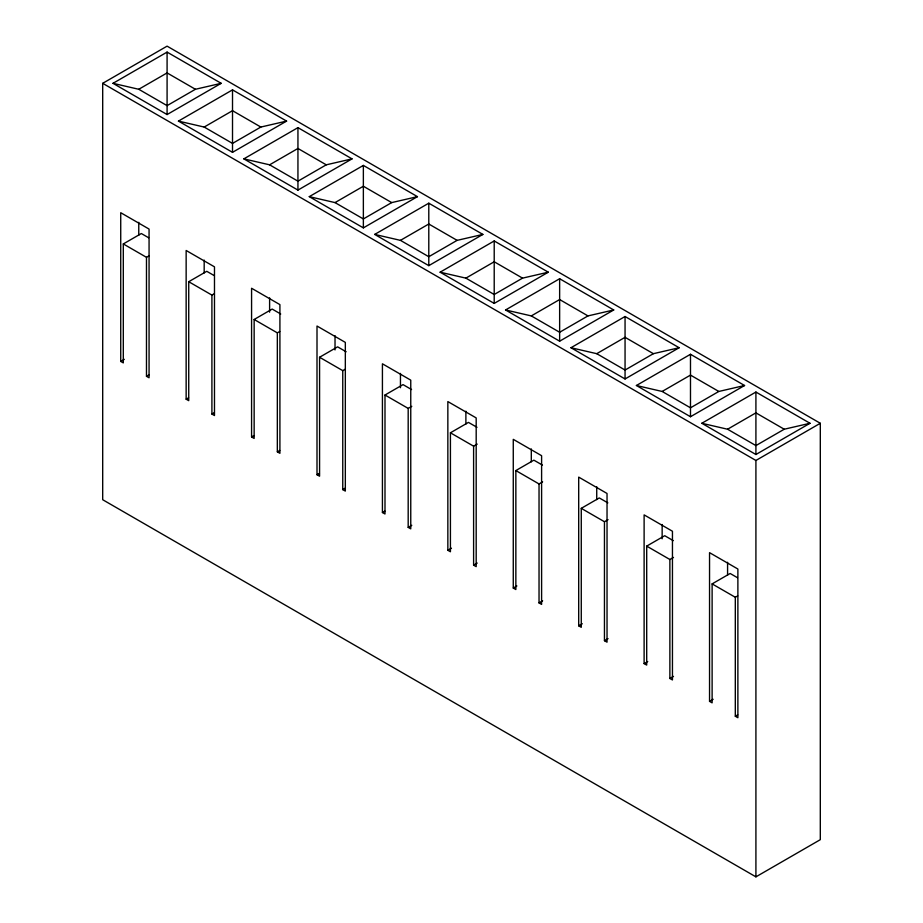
<?xml version="1.0" encoding="UTF-8"?>
<svg xmlns="http://www.w3.org/2000/svg" width="923" height="923" viewBox="0 0 923 923"><rect width="100%" height="100%" fill="white"/><g stroke="black" fill="none" stroke-linecap="round" stroke-linejoin="round"><path stroke-width="1.38" d="M102.695 83.324L167.086 46.15L820.305 423.276L820.305 839.676L755.914 876.85L102.695 499.724L102.695 83.324L755.914 460.462L820.305 423.276M112.998 83.324L167.086 52.103L221.185 83.324L167.086 114.556L112.998 83.324L138.762 89.277L167.086 105.637L195.422 89.277L221.185 83.324M138.762 89.277L167.086 72.917L195.422 89.277M178.427 121.098L232.515 89.866L286.603 121.098L232.515 152.33L178.427 121.098L204.179 127.051L232.515 143.411L260.851 127.051L286.603 121.098M204.179 127.051L232.515 110.691L260.851 127.051M243.845 158.871L297.944 127.639L352.032 158.871L297.944 190.103L243.845 158.871L269.608 164.825L297.944 181.173L326.269 164.825L352.032 158.871M123.301 243.937L146.48 257.321L146.48 376.296L149.064 377.772L149.064 229.066L120.728 212.705L120.728 361.424L123.301 362.901L123.301 243.937L141.334 233.531L148.649 237.753M269.608 164.825L297.944 148.465L326.269 164.825M146.48 257.321L148.891 255.936M309.274 196.645L363.362 165.413L417.45 196.645L363.362 227.877L309.274 196.645L335.026 202.599L363.362 218.947L391.698 202.599L417.45 196.645M188.73 281.711L211.909 295.095L211.909 414.058L214.482 415.546L214.482 266.839L186.146 250.479L186.146 399.186L188.73 400.674L188.73 281.711L206.752 271.304L214.078 275.527M335.026 202.599L363.362 186.238L391.698 202.599M211.909 295.095L214.309 293.71M120.728 361.424L124.328 359.335M374.692 234.419L428.791 203.187L482.879 234.419L428.791 265.651L374.692 234.419L400.455 240.361L428.791 256.721L457.116 240.361L482.879 234.419M146.48 376.296L148.891 374.9M254.148 319.485L277.338 332.868L277.338 451.832L279.911 453.32L279.911 304.613L251.575 288.253L251.575 436.96L254.148 438.448L254.148 319.485L272.181 309.067L280.719 314.005M400.455 240.361L428.791 224.012L457.116 240.361M277.338 332.868L279.738 331.472M186.146 399.186L188.557 397.801M440.121 272.193L494.209 240.961L548.308 272.193L494.209 303.413L440.121 272.193L465.884 278.135L494.209 294.495L522.545 278.135L548.308 272.193M211.909 414.058L214.309 412.673M319.577 357.259L342.756 370.642L342.756 489.605L345.329 491.094L345.329 342.387L317.004 326.027L317.004 474.734L319.577 476.222L319.577 357.259L337.61 346.84L346.148 351.778M465.884 278.135L494.209 261.774L522.545 278.135M342.756 370.642L345.167 369.246M251.575 436.96L253.975 435.575M505.55 309.966L559.638 278.734L613.726 309.966L559.638 341.187L505.55 309.966L531.302 315.908L559.638 332.268L587.974 315.908L613.726 309.966M277.338 451.832L279.738 450.447M384.995 395.021L408.185 408.404L408.185 527.379L410.758 528.867L410.758 380.149L382.422 363.8L382.422 512.507L384.995 513.996L384.995 395.021L403.028 384.614L411.566 389.552M531.302 315.908L559.638 299.548L587.974 315.908M408.185 408.404L411.785 406.328M317.004 474.734L319.404 473.349M570.968 347.729L625.056 316.508L679.155 347.729L625.056 378.961L570.968 347.729L596.731 353.682L625.056 370.042L653.392 353.682L679.155 347.729M342.756 489.605L345.167 488.221M450.424 432.795L473.603 446.178L473.603 565.153L476.187 566.641L476.187 417.923L447.851 401.574L447.851 550.281L450.424 551.769L450.424 432.795L468.457 422.388L476.995 427.314M596.731 353.682L625.056 337.322L653.392 353.682M473.603 446.178L477.214 444.101M382.422 512.507L384.833 511.123M636.397 385.502L690.485 354.282L744.573 385.502L690.485 416.735L636.397 385.502L662.149 391.456L690.485 407.816L718.821 391.456L744.573 385.502M408.185 527.379L411.785 525.302M515.853 470.568L539.032 483.952L539.032 602.927L541.605 604.415L541.605 455.697L513.269 439.336L513.269 588.055L515.853 589.543L515.853 470.568L533.875 460.162L542.424 465.088M662.149 391.456L690.485 375.096L718.821 391.456M539.032 483.952L542.632 481.875M447.851 550.281L451.451 548.204M701.815 423.276L755.914 392.044L810.002 423.276L755.914 454.508L701.815 423.276L727.578 429.23L755.914 445.59L784.238 429.23L810.002 423.276M473.603 565.153L477.214 563.065M581.271 508.342L604.45 521.726L604.45 640.7L607.034 642.189L607.034 493.47L578.698 477.11L578.698 625.829L581.271 627.317L581.271 508.342L599.304 497.935L607.842 502.862M727.578 429.23L755.914 412.869L784.238 429.23M604.45 521.726L608.061 519.649M513.269 588.055L516.88 585.967M539.032 602.927L542.632 600.838M646.7 546.116L669.879 559.5L669.879 678.474L672.452 679.951L672.452 531.244L644.116 514.884L644.116 663.602L646.7 665.079L646.7 546.116L664.722 535.709L673.271 540.636M669.879 559.5L673.49 557.423M578.698 625.829L582.298 623.74M604.45 640.7L608.061 638.612M712.118 583.89L735.308 597.273L735.308 716.236L737.881 717.725L737.881 569.018L709.545 552.658L709.545 701.365L712.118 702.853L712.118 583.89L730.151 573.483L737.477 577.706M735.308 597.273L737.708 595.889M644.116 663.602L647.727 661.514M669.879 678.474L673.49 676.386M709.545 701.365L713.156 699.288M735.308 716.236L737.708 714.852M755.914 392.044L755.914 454.508M755.914 460.462L755.914 876.85M727.578 562.269L727.578 575.133M690.485 354.282L690.485 416.735M662.149 524.495L662.149 538.79M625.056 316.508L625.056 378.961M596.731 486.721L596.731 499.597M559.638 278.734L559.638 341.187M531.302 448.947L531.302 461.823M494.209 240.961L494.209 303.413M465.884 411.173L465.884 424.049M428.791 203.187L428.791 265.651M400.455 373.411L400.455 387.706M363.362 165.413L363.362 227.877M335.026 335.637L335.026 349.932M297.944 127.639L297.944 190.103M269.608 297.864L269.608 312.159M232.515 89.866L232.515 152.33M204.179 260.09L204.179 272.954M167.086 52.103L167.086 114.556M138.762 222.316L138.762 235.18"/></g></svg>
